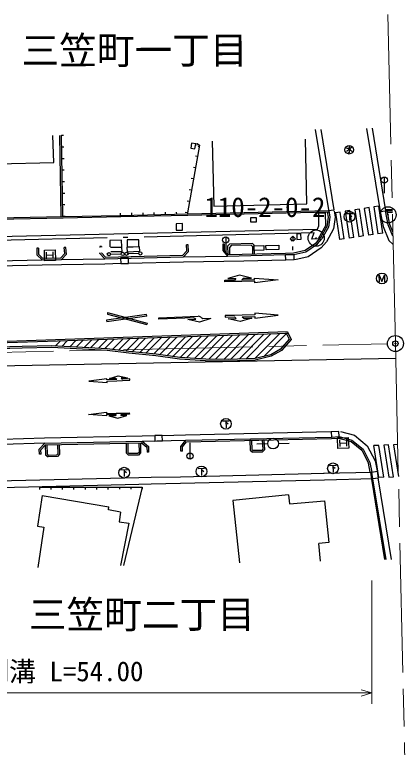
# Model space of a CAD drawing. Units: millimetres, scale not verified. Extents: x 40000 to 680000, y 20000 to 380000.
# Drawn here: x 538306 to 574484, y 249907 to 317824 of the extents above; entities that cross this region are included whole.
import ezdxf
from ezdxf.enums import TextEntityAlignment as Align

# ---------------------------------------------------------------- set-up
doc = ezdxf.new("R2010")
doc.units = ezdxf.units.MM
doc.header["$LTSCALE"] = 1000
doc.header["$PDMODE"] = 32
doc.header["$PDSIZE"] = 500
doc.linetypes.add('CHAIN', pattern=[18.5, 12, -1.5, 3.5, -1.5])
for name, color, linetype, lineweight in [('M-BGD', 7, 'Continuous', 25), ('M-BMK', 2, 'CHAIN', 13), ('M-BMK-SRVR', 3, 'Continuous', 25), ('M-STR-HTXT', 7, 'Continuous', 13)]:
    doc.layers.add(name, color=color, linetype=linetype, lineweight=lineweight)
doc.layers.add('M-OTRS', color=6, linetype='Continuous')
doc.styles.add('ＭＳ ゴシック', font='')
doc.styles.get('ＭＳ ゴシック').set_extended_font_data('MS Gothic')

# ---------------------------------------------------------------- blocks, each defined once
blk = doc.blocks.new('BUHIN1')
at = {"color": 3, "linetype": 'Continuous', "lineweight": 25}
for radius in [750, 22.5]:
    blk.add_circle((0, 0), radius, dxfattribs=at)
blk = doc.blocks.new('BUHIN3')
at = {"color": 6, "linetype": 'Continuous', "lineweight": 25}
for radius in [50, 43.8, 37.5, 31.2, 25, 18.8, 12.5, 6.2]:
    blk.add_circle((0, 0), radius, dxfattribs=at)

msp = doc.modelspace()

# ---------------------------------------------------------------- linework, layer by layer
at = {"layer": 'M-BGD'}
for p, q in [((566215, 307173), (567466, 299543)), ((566720, 307185), (567940, 299744)), ((570983, 307281), (572250, 299572)), ((571488, 307293), (572744, 299653)), ((541950, 304117), (541847, 306621)), ((542641, 299119), (542502, 306636)), ((542655, 306640), (542855, 306643)), ((542794, 299139), (542655, 306640)), ((555465, 305719), (554345, 299462)), ((554731, 305921), (554651, 305440)), ((555121, 305856), (554731, 305921)), ((555041, 305376), (555121, 305856)), ((555096, 305860), (555240, 305868)), ((555096, 305860), (555106, 305661)), ((555240, 305868), (555465, 305719)), ((555465, 305719), (555268, 305755)), ((555465, 305719), (555355, 305553)), ((556646, 306087), (556785, 300073)), ((565439, 300274), (565299, 306289)), ((542675, 305568), (542875, 305572)), ((554651, 305440), (555041, 305376)), ((569194, 305191), (569109, 305127)), ((569118, 305455), (569362, 305461)), ((569257, 305250), (569194, 305191)), ((569301, 305313), (569257, 305250)), ((569340, 304998), (569262, 305010)), ((569332, 305378), (569301, 305313)), ((569362, 305461), (569332, 305378)), ((569358, 305011), (569340, 304998)), ((569358, 305627), (569372, 305029)), ((569372, 305029), (569358, 305011)), ((569361, 305517), (569461, 305313)), ((569604, 305538), (569426, 305384)), ((569461, 305313), (569499, 305260)), ((569499, 305260), (569576, 305188)), ((569576, 305188), (569643, 305139)), ((542695, 304497), (542895, 304500)), ((555278, 304676), (555081, 304712)), ((526579, 303751), (541950, 304117)), ((555092, 303634), (554895, 303669)), ((542715, 303425), (542914, 303429)), ((542734, 302354), (542934, 302357)), ((554905, 302591), (554708, 302626)), ((572624, 302774), (572615, 301278)), ((554719, 301548), (554522, 301583)), ((542754, 301282), (542954, 301286)), ((542774, 300211), (542974, 300214)), ((554532, 300505), (554335, 300540)), ((556785, 300073), (565439, 300274)), ((553348, 299330), (553344, 299530)), ((554388, 299352), (554384, 299552)), ((554388, 299352), (562216, 299556)), ((562216, 299556), (567465, 299662)), ((562219, 299436), (567468, 299542)), ((567331, 299539), (567404, 299042)), ((567447, 299663), (567940, 299744)), ((567465, 299662), (567555, 299043)), ((567959, 299630), (568061, 299054)), ((568532, 299529), (568085, 299462)), ((568909, 297037), (568532, 299529)), ((569425, 299664), (568978, 299597)), ((568978, 299597), (569355, 297104)), ((569802, 297172), (569425, 299664)), ((570318, 299799), (569871, 299732)), ((569871, 299732), (570248, 297239)), ((570695, 297307), (570318, 299799)), ((571211, 299934), (570764, 299867)), ((570764, 299867), (571141, 297374)), ((571588, 297442), (571211, 299934)), ((572104, 300070), (571657, 300002)), ((571657, 300002), (572034, 297509)), ((572481, 297577), (572104, 300070)), ((572250, 299572), (572744, 299653)), ((572252, 299563), (572502, 298197)), ((572744, 299753), (573371, 299754)), ((572744, 299653), (573373, 299654)), ((572984, 298341), (572744, 299653)), ((573128, 298384), (572896, 299653)), ((530069, 298823), (542796, 299122)), ((530072, 298703), (542799, 299002)), ((542794, 299139), (542994, 299143)), ((542796, 299122), (548148, 299219)), ((542799, 299002), (548150, 299099)), ((548148, 299219), (548144, 299419)), ((548148, 299219), (554388, 299352)), ((548148, 299219), (554388, 299352)), ((548151, 299099), (554392, 299232)), ((549188, 299241), (549184, 299441)), ((550228, 299263), (550224, 299463)), ((551268, 299285), (551264, 299485)), ((552308, 299308), (552304, 299508)), ((554345, 299462), (554149, 299497)), ((554392, 299232), (562220, 299436)), ((560756, 298989), (560196, 298983)), ((560196, 298983), (560200, 298624)), ((560760, 298631), (560756, 298989)), ((566553, 298242), (566542, 299453)), ((566542, 299453), (567143, 299449)), ((567143, 299449), (567153, 298258)), ((567404, 299042), (567285, 298144)), ((567555, 299043), (567433, 298125)), ((568061, 299054), (567916, 297964)), ((568085, 299462), (568462, 296969)), ((568085, 299462), (568462, 296969)), ((569081, 299378), (569690, 299392)), ((569385, 299385), (569400, 298735)), ((569388, 299288), (569607, 299105)), ((573377, 299482), (572931, 299462)), ((553889, 298458), (553289, 298444)), ((553289, 298444), (553303, 297842)), ((553903, 297856), (553889, 298458)), ((560200, 298624), (560760, 298631)), ((566406, 297935), (566553, 298242)), ((567153, 298258), (566484, 297048)), ((567302, 298198), (566704, 297129)), ((572502, 298197), (573051, 296894)), ((573427, 297291), (572984, 298341)), ((573417, 297698), (573128, 298384)), ((524072, 296973), (566406, 297935)), ((550318, 297235), (566108, 297618)), ((553303, 297842), (553903, 297856)), ((564888, 297512), (564488, 297496)), ((564488, 297496), (564508, 296996)), ((564908, 297012), (564888, 297512)), ((565904, 297028), (566108, 297618)), ((567433, 298125), (566835, 297055)), ((567916, 297964), (567244, 296763)), ((572481, 297577), (572034, 297509)), ((524078, 296600), (546885, 297152)), ((548225, 296915), (547134, 296879)), ((547134, 296879), (547153, 296288)), ((548245, 296301), (548225, 296915)), ((548385, 297188), (548818, 297199)), ((549825, 296964), (548745, 296939)), ((548745, 296939), (548760, 296310)), ((549840, 296335), (549825, 296964)), ((557896, 297219), (557896, 295722)), ((564125, 297295), (563872, 297044)), ((563872, 297044), (564080, 296819)), ((564125, 297295), (564120, 296821)), ((564373, 297039), (564125, 297295)), ((564165, 296823), (564373, 297039)), ((564508, 296996), (564908, 297012)), ((566484, 297048), (565904, 297028)), ((566323, 296707), (566723, 297155)), ((566423, 296594), (566835, 297055)), ((568909, 297037), (568462, 296969)), ((569802, 297172), (569355, 297104)), ((570695, 297307), (570248, 297239)), ((571588, 297442), (571141, 297374)), ((573051, 296894), (573444, 296523)), ((540364, 296173), (540356, 295574)), ((540514, 296171), (540364, 296173)), ((540514, 296171), (540507, 295636)), ((543061, 296242), (542912, 296226)), ((542970, 295682), (542912, 296226)), ((543126, 295629), (543061, 296242)), ((546227, 296327), (546222, 296254)), ((546377, 296318), (546227, 296327)), ((546377, 296318), (546373, 296259)), ((547213, 296267), (548245, 296301)), ((547214, 296265), (548239, 296283)), ((548239, 296283), (548246, 295841)), ((548751, 296273), (549851, 296345)), ((548782, 295793), (548751, 296273)), ((548760, 296310), (549840, 296335)), ((549851, 296345), (549882, 295864)), ((554408, 296488), (554258, 296475)), ((554304, 295934), (554258, 296475)), ((554459, 295879), (554408, 296488)), ((557620, 296550), (557618, 295950)), ((557770, 296549), (557620, 296550)), ((557770, 296549), (557768, 295949)), ((558258, 296561), (558112, 296408)), ((558132, 295599), (558112, 296408)), ((560388, 296614), (558258, 296561)), ((558419, 296417), (558273, 296263)), ((558289, 295603), (558273, 296263)), ((560249, 296462), (558419, 296417)), ((560249, 296462), (560403, 296315)), ((560543, 296468), (560388, 296614)), ((560419, 295655), (560403, 296315)), ((560520, 296395), (561439, 296419)), ((560531, 295969), (560520, 296395)), ((560569, 295659), (560543, 296468)), ((561439, 296419), (561451, 295993)), ((561635, 296416), (562818, 296443)), ((561644, 296024), (561635, 296416)), ((562818, 296443), (562827, 296051)), ((564115, 296320), (564112, 295995)), ((565285, 295989), (566323, 296707)), ((565346, 295849), (566423, 296594)), ((566756, 296217), (565550, 295382)), ((567244, 296763), (566756, 296217)), ((540356, 295574), (540847, 295089)), ((540507, 295636), (540907, 295240)), ((541066, 296001), (542066, 296023)), ((541088, 295001), (541066, 296001)), ((541271, 295193), (541258, 295817)), ((541889, 295519), (541265, 295505)), ((541896, 295206), (541883, 295831)), ((542066, 296023), (542088, 295023)), ((542591, 295284), (542970, 295682)), ((542657, 295136), (543126, 295629)), ((546190, 295752), (546188, 295722)), ((546188, 295722), (546666, 295196)), ((546341, 295758), (546338, 295712)), ((546357, 295758), (546731, 295348)), ((546731, 295348), (553915, 295523)), ((547206, 295626), (548190, 295641)), ((548246, 295841), (547230, 295824)), ((549882, 295864), (548782, 295793)), ((549824, 295685), (548831, 295660)), ((553915, 295523), (554304, 295934)), ((553980, 295374), (554459, 295879)), ((553980, 295374), (558075, 295447)), ((557618, 295950), (558075, 295447)), ((557768, 295949), (558088, 295598)), ((558075, 295447), (563462, 295580)), ((558088, 295598), (563458, 295730)), ((561451, 295993), (560531, 295969)), ((562827, 296051), (561644, 296024)), ((563459, 295730), (564192, 295747)), ((563462, 295580), (564211, 295598)), ((563462, 295580), (564211, 295598)), ((563474, 295071), (563462, 295580)), ((564192, 295747), (565285, 295989)), ((564211, 295598), (565346, 295849)), ((564211, 295598), (564222, 295088)), ((533797, 294924), (540847, 295089)), ((540847, 295089), (542657, 295136)), ((540907, 295240), (542591, 295284)), ((542088, 295023), (541088, 295001)), ((542657, 295136), (546666, 295196)), ((546666, 295196), (553980, 295374)), ((548864, 295260), (548142, 295247)), ((548142, 295247), (548151, 294758)), ((548151, 294758), (548873, 294771)), ((548873, 294771), (548864, 295260)), ((553991, 294875), (548875, 294760)), ((559592, 294985), (553991, 294875)), ((563474, 295080), (559592, 294985)), ((564222, 295088), (563474, 295071)), ((565550, 295382), (564319, 295109)), ((540859, 294589), (533597, 294432)), ((542667, 294636), (540859, 294589)), ((546679, 294696), (542667, 294636)), ((548159, 294747), (546679, 294696)), ((559192, 293680), (558112, 293361)), ((560285, 293406), (559192, 293680)), ((559544, 293391), (560285, 293406)), ((560585, 293264), (560581, 293412)), ((560581, 293412), (562759, 293235)), ((572172, 293060), (572158, 293670)), ((572158, 293670), (572406, 293093)), ((572406, 293093), (572626, 293680)), ((572626, 293680), (572639, 293070)), ((557819, 293207), (558708, 293225)), ((557822, 293058), (557819, 293207)), ((558711, 293077), (557822, 293058)), ((558112, 293361), (558853, 293376)), ((558853, 293376), (558708, 293225)), ((559402, 293091), (558711, 293077)), ((559399, 293239), (559544, 293391)), ((559399, 293239), (560585, 293264)), ((560588, 293116), (559402, 293091)), ((560591, 292968), (560588, 293116)), ((562759, 293235), (560591, 292968)), ((550544, 290017), (546847, 289497)), ((546936, 290212), (546919, 290073)), ((546919, 290073), (550568, 289088)), ((546936, 290212), (550598, 289235)), ((550565, 289868), (550544, 290017)), ((562778, 289979), (560600, 290146)), ((560600, 290146), (560603, 289998)), ((546847, 289497), (546868, 289348)), ((550565, 289868), (546868, 289348)), ((550565, 289868), (546868, 289348)), ((551692, 289734), (555346, 289885)), ((551698, 289589), (551692, 289734)), ((554919, 289723), (551698, 289589)), ((554396, 289557), (555118, 289587)), ((555466, 289312), (554396, 289557)), ((556512, 289644), (555466, 289312)), ((556512, 289644), (555791, 289615)), ((558727, 289950), (557838, 289928)), ((557838, 289928), (557842, 289779)), ((557842, 289779), (558731, 289802)), ((558142, 289639), (558883, 289658)), ((559236, 289370), (558142, 289639)), ((559418, 289968), (558727, 289950)), ((558883, 289658), (558731, 289802)), ((560315, 289694), (559236, 289370)), ((560603, 289998), (559418, 289968)), ((559422, 289819), (560607, 289849)), ((559422, 289819), (559574, 289675)), ((559574, 289675), (560315, 289694)), ((560607, 289849), (560611, 289701)), ((560611, 289701), (562778, 289979)), ((550598, 289235), (550568, 289088)), ((563628, 288426), (525466, 287125)), ((563633, 288276), (525468, 286975)), ((552969, 286107), (554814, 287976)), ((553682, 286046), (555614, 288003)), ((556268, 288025), (554275, 286006)), ((555000, 285957), (557068, 288052)), ((557723, 288075), (555593, 285917)), ((556333, 285885), (558522, 288102)), ((559177, 288124), (556960, 285879)), ((557725, 285871), (559977, 288152)), ((560631, 288174), (558358, 285872)), ((559156, 285897), (561431, 288201)), ((562085, 288223), (559809, 285918)), ((560607, 285944), (562885, 288251)), ((563539, 288273), (561437, 286144)), ((563493, 288359), (563802, 287739)), ((563628, 288426), (563981, 287715)), ((542083, 287107), (542526, 287557)), ((543181, 287579), (542684, 287076)), ((543419, 287038), (543981, 287606)), ((544635, 287629), (544021, 287007)), ((544756, 286969), (545435, 287656)), ((546089, 287678), (545358, 286937)), ((546093, 286899), (546889, 287705)), ((547543, 287728), (546694, 286868)), ((547394, 286794), (548343, 287755)), ((548998, 287777), (547956, 286723)), ((548643, 286635), (549797, 287805)), ((550452, 287827), (549211, 286570)), ((549913, 286498), (551252, 287854)), ((551906, 287876), (550487, 286439)), ((551189, 286367), (552706, 287904)), ((553360, 287926), (551754, 286300)), ((552437, 286209), (554160, 287953)), ((563802, 287739), (562952, 286784)), ((563981, 287715), (563065, 286685)), ((539001, 287054), (534368, 286950)), ((539004, 286904), (534371, 286801)), ((541762, 287124), (539001, 287054)), ((541760, 286974), (539004, 286904)), ((546885, 286708), (541760, 286974)), ((546899, 286857), (541762, 287124)), ((548901, 286451), (546885, 286708)), ((548920, 286600), (546899, 286857)), ((562991, 286815), (562078, 286301)), ((563065, 286685), (562134, 286160)), ((510805, 284762), (573683, 285973)), ((551422, 286193), (548901, 286451)), ((551437, 286342), (548920, 286600)), ((553616, 285900), (551422, 286193)), ((553631, 286050), (551441, 286341)), ((556040, 285887), (553631, 286050)), ((560625, 285944), (558199, 285867)), ((562078, 286301), (560625, 285944)), ((562134, 286160), (560646, 285795)), ((556034, 285737), (553616, 285900)), ((558201, 285717), (556034, 285737)), ((558199, 285867), (556040, 285887)), ((560646, 285795), (558201, 285717)), ((546872, 284078), (545208, 283836)), ((546876, 283964), (546872, 284078)), ((547787, 284003), (546876, 283964)), ((547099, 284088), (547925, 284351)), ((547669, 284112), (547099, 284088)), ((547787, 284003), (547669, 284112)), ((547792, 283889), (548324, 283912)), ((547925, 284351), (548770, 284159)), ((548770, 284159), (548200, 284135)), ((548200, 284135), (548319, 284026)), ((549002, 284055), (548319, 284026)), ((548324, 283912), (549007, 283941)), ((549007, 283941), (549002, 284055)), ((545208, 283836), (546886, 283736)), ((546881, 283850), (547792, 283889)), ((546886, 283736), (546881, 283850)), ((545154, 280769), (546822, 280974)), ((546829, 280633), (545154, 280769)), ((546822, 280974), (546824, 280860)), ((546824, 280860), (547736, 280879)), ((547738, 280765), (546827, 280747)), ((546827, 280747), (546829, 280633)), ((547627, 280649), (547057, 280637)), ((547057, 280637), (547897, 280427)), ((547738, 280765), (547627, 280649)), ((547736, 280879), (548268, 280891)), ((547897, 280427), (548729, 280672)), ((548159, 280660), (548270, 280777)), ((548729, 280672), (548159, 280660)), ((548268, 280891), (548952, 280905)), ((548954, 280791), (548270, 280777)), ((548952, 280905), (548954, 280791)), ((557611, 280171), (558221, 280185)), ((557916, 280178), (557931, 279529)), ((557918, 280081), (558137, 279898)), ((554180, 278876), (567697, 279173)), ((568397, 279196), (567684, 279160)), ((567684, 279160), (567708, 278673)), ((568421, 278709), (568397, 279196)), ((568554, 279191), (569843, 278834)), ((537169, 278483), (541092, 278588)), ((541092, 278588), (550146, 278779)), ((550146, 278779), (551323, 278801)), ((552005, 278828), (551320, 278811)), ((551320, 278811), (551332, 278301)), ((552003, 278817), (554180, 278876)), ((552017, 278317), (552005, 278828)), ((554193, 278376), (567708, 278673)), ((554265, 278228), (567711, 278524)), ((567708, 278673), (568421, 278709)), ((567708, 278673), (568421, 278709)), ((567715, 278524), (568404, 278558)), ((568281, 278596), (569281, 278635)), ((568320, 277597), (568281, 278596)), ((568404, 278558), (569540, 278243)), ((568421, 278709), (569610, 278380)), ((569281, 278635), (569319, 277635)), ((569843, 278834), (571046, 277867)), ((541104, 278088), (537181, 277983)), ((540597, 277539), (541104, 278088)), ((540750, 277484), (541170, 277939)), ((541104, 278088), (550156, 278279)), ((541151, 277939), (541187, 277030)), ((541170, 277939), (550159, 278129)), ((541301, 277942), (541335, 277080)), ((542292, 277963), (542326, 277119)), ((542442, 277966), (542478, 277081)), ((548656, 278097), (548661, 277201)), ((548805, 278101), (548811, 277246)), ((549845, 278122), (549851, 277252)), ((549995, 278126), (550001, 277209)), ((550058, 278165), (550577, 277718)), ((550156, 278279), (554193, 278376)), ((550156, 278279), (550725, 277790)), ((550725, 277790), (550745, 277281)), ((551332, 278301), (552017, 278317)), ((553723, 277799), (554193, 278376)), ((553746, 277350), (553723, 277799)), ((553876, 277749), (554265, 278228)), ((554592, 276633), (554609, 278129)), ((561447, 278378), (560131, 278349)), ((560131, 278349), (560177, 277461)), ((560281, 278352), (560325, 277515)), ((561796, 278052), (560796, 278025)), ((561297, 278375), (561340, 277540)), ((561447, 278378), (561493, 277497)), ((562796, 278078), (563795, 278101)), ((568476, 278416), (568500, 277791)), ((568488, 278103), (569113, 278128)), ((569100, 278440), (569125, 277815)), ((569540, 278243), (570531, 277446)), ((569610, 278380), (570650, 277543)), ((571046, 277867), (571760, 276479)), ((572114, 277898), (571664, 277879)), ((572122, 274933), (571664, 277879)), ((572575, 274947), (572114, 277898)), ((573016, 277935), (572565, 277916)), ((572565, 277916), (573028, 274960)), ((573481, 274973), (573016, 277935)), ((573864, 277970), (573466, 277953)), ((573466, 277953), (573931, 275006)), ((540620, 277069), (540597, 277539)), ((540770, 277076), (540750, 277484)), ((542326, 277119), (542224, 277009)), ((548661, 277201), (548874, 276990)), ((548811, 277246), (548917, 277141)), ((549745, 277146), (548917, 277141)), ((549851, 277252), (549745, 277146)), ((550001, 277209), (549790, 276996)), ((550577, 277718), (550595, 277275)), ((550745, 277281), (550595, 277275)), ((553896, 277358), (553746, 277350)), ((553896, 277358), (553876, 277749)), ((560177, 277461), (560397, 277257)), ((560325, 277515), (560435, 277413)), ((561288, 277277), (560397, 277257)), ((561238, 277430), (560435, 277413)), ((561340, 277540), (561238, 277430)), ((561493, 277497), (561288, 277277)), ((569319, 277635), (568320, 277597)), ((570531, 277446), (571144, 276255)), ((570650, 277543), (571284, 276310)), ((540770, 277076), (540620, 277069)), ((541187, 277030), (541408, 276826)), ((541335, 277080), (541446, 276978)), ((542274, 276861), (541408, 276826)), ((541446, 276978), (542224, 277009)), ((542478, 277081), (542274, 276861)), ((549790, 276996), (548874, 276990)), ((571760, 276479), (571957, 275531)), ((555336, 275761), (555946, 275774)), ((555641, 275767), (555656, 275118)), ((567548, 276045), (568158, 276059)), ((567853, 276052), (567868, 275402)), ((567855, 275955), (568074, 275772)), ((571320, 275409), (571144, 276255)), ((571284, 276310), (571468, 275429)), ((548166, 275643), (548775, 275656)), ((548471, 275649), (548485, 275000)), ((548473, 275552), (548692, 275369)), ((567054, 275288), (553694, 274963)), ((555643, 275670), (555863, 275487)), ((571474, 275385), (566969, 275280)), ((571320, 275409), (571468, 275429)), ((571457, 274779), (571369, 275415)), ((571468, 275429), (571959, 275497)), ((571556, 274793), (571468, 275429)), ((571556, 274793), (571468, 275429)), ((571959, 275497), (572047, 274860)), ((549836, 274878), (536627, 274571)), ((550979, 274909), (549834, 274878)), ((553696, 274963), (550979, 274909)), ((567069, 274688), (553708, 274363)), ((571556, 274793), (567069, 274688)), ((572683, 267309), (571457, 274776)), ((572047, 274860), (571556, 274793)), ((572784, 267312), (571556, 274793)), ((573289, 267323), (572049, 274874)), ((572575, 274947), (572122, 274933)), ((573028, 274960), (573481, 274973)), ((549850, 274279), (537017, 273976)), ((540600, 274016), (550148, 274027)), ((540600, 274016), (540600, 273816)), ((541661, 274017), (541661, 273817)), ((542722, 274018), (542722, 273818)), ((543783, 274019), (543783, 273819)), ((544844, 274021), (544844, 273821)), ((545904, 274022), (545905, 273822)), ((546965, 274023), (546965, 273823)), ((548026, 274024), (548026, 273824)), ((550148, 274027), (548408, 266760)), ((549087, 274026), (549087, 273826)), ((550995, 274309), (549850, 274279)), ((550148, 274027), (550148, 273827)), ((553708, 274363), (550995, 274309)), ((540848, 273252), (540425, 270402)), ((540848, 273252), (547061, 272212)), ((563741, 273327), (558575, 272800)), ((563741, 273327), (563828, 272473)), ((558575, 272800), (559167, 267003)), ((563828, 272473), (567055, 272772)), ((567055, 272772), (567464, 268895)), ((547025, 271908), (547061, 272212)), ((548146, 271710), (547025, 271908)), ((548141, 271697), (548008, 270803)), ((540425, 270402), (541013, 270315)), ((541013, 270315), (540459, 266580)), ((548008, 270803), (548916, 270676)), ((548916, 270676), (548123, 266753)), ((567464, 268895), (566533, 268797)), ((566699, 267174), (566533, 268797))]:
    msp.add_line(p, q, dxfattribs=at)
for centre, radius in [((569366, 305305), 398), ((572623, 302486), 289), ((569392, 299100), 498), ((572973, 299270), 746), ((572973, 299270), 22.5), ((557896, 296930), 289), ((547056, 295624), 149), ((548340, 295644), 149), ((548681, 295656), 149), ((549973, 295689), 149), ((572400, 293370), 498), ((557922, 279893), 498), ((562296, 278066), 498), ((554595, 276922), 289), ((548477, 275365), 498), ((555648, 275483), 498), ((567859, 275767), 498)]:
    msp.add_circle(centre, radius, dxfattribs=at)
for centre, radius, start, end in [((554755, 289271), 481, 41.02637, 69.98145), ((555087, 288959), 962, 42.99463, 74.37305)]:
    msp.add_arc(centre, radius, start, end, dxfattribs=at)
at = {"layer": 'M-BMK'}
for p, q in [((573652, 287336), (572817, 324194)), ((474428, 285090), (572902, 287319)), ((573652, 287336), (574694, 241307))]:
    msp.add_line(p, q, dxfattribs=at)
at = {"layer": 'M-BMK-SRVR'}
for radius in [746, 22.5]:
    msp.add_circle((573652, 287336), radius, dxfattribs=at)
at = {"layer": 'M-OTRS'}
msp.add_point((573652, 287339), dxfattribs=at)
at = {"layer": 'M-STR-HTXT'}
for p, q in [((571464, 253949), (571469, 265385)), ((522301, 254972), (571464, 254949)), ((571464, 254949), (570464, 254665)), ((570465, 255237), (571464, 254949))]:
    msp.add_line(p, q, dxfattribs=at)

# ---------------------------------------------------------------- block references
at = {"layer": 'M-BGD', "rotation": 235}
msp.add_blockref('BUHIN1', (566296, 297114), dxfattribs=at)
at = {"layer": 'M-OTRS', "rotation": 332}
msp.add_blockref('BUHIN3', (573652, 287337), dxfattribs=at)

# ---------------------------------------------------------------- texts
at = {"layer": 'M-BGD', "style": 'ＭＳ ゴシック'}
for s, p in [('三笠町一丁目', (538941, 312451)), ('三笠町二丁目', (539620, 260151))]:
    msp.add_text(s, height=2566, rotation=0.1, dxfattribs=at).set_placement(p, align=Align.BOTTOM_LEFT)
at = {"layer": 'M-BMK-SRVR', "style": 'ＭＳ ゴシック'}
msp.add_text('110-2-0-2', height=1833, dxfattribs=at).set_placement((555926, 298519), align=Align.BOTTOM_LEFT)
at = {"layer": 'M-STR-HTXT', "style": 'ＭＳ ゴシック'}
msp.add_text('側溝 L=54.00', height=1833, rotation=0.1, dxfattribs=at).set_placement((535289, 255466), align=Align.BOTTOM_LEFT)

doc.saveas('drawing.dxf')
